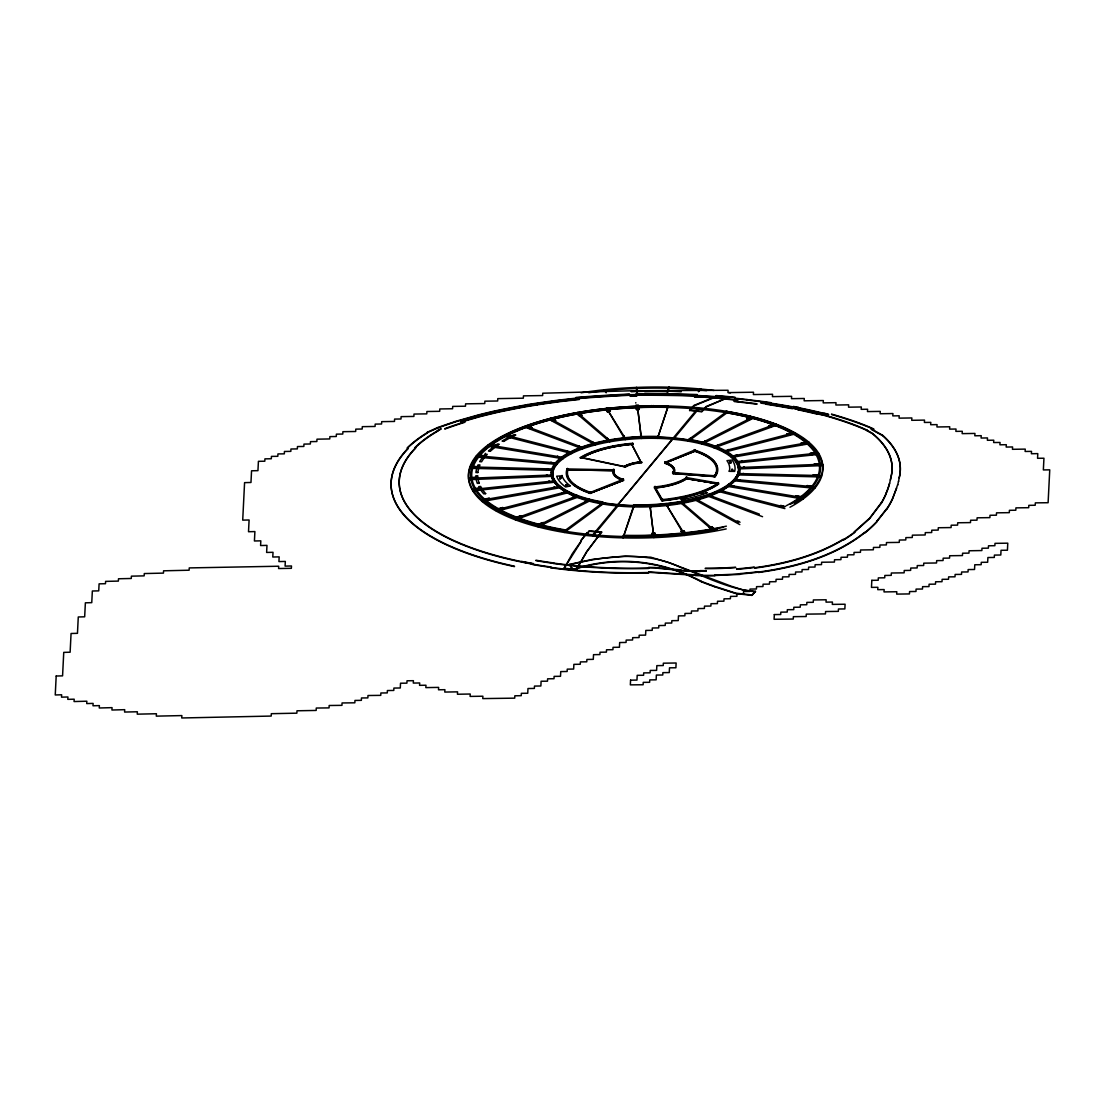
<?xml version="1.0" encoding="UTF-8"?>
<svg xmlns="http://www.w3.org/2000/svg" width="1105" height="1105" viewBox="0 0 1105 1105"><rect width="100%" height="100%" fill="white"/><g stroke="black" fill="none" stroke-linecap="round" stroke-linejoin="round"><path stroke-width="1.5" d="M606.327 409.085L608.012 411.82L609.518 411.654L606.355 408.242M559.765 477.401L560.649 477.388L559.765 477.401L559.765 478.755L560.677 478.341L559.765 478.755M565.815 484.722L566.713 484.708L565.815 484.722L565.829 486.062L566.741 485.648L565.829 486.062M684.023 499.087L684.948 498.673L684.023 499.087L684.023 497.747L684.92 497.733L684.92 499.073M684.023 497.747L684.92 497.733M701.592 493.037L702.49 493.023L701.592 493.037L701.592 494.377L702.518 493.963L701.592 494.377M729.977 463.078L730.888 462.677L729.977 463.078L729.963 461.738L730.861 461.724L730.875 463.064M729.963 461.738L730.861 461.724M731.69 470.799L732.587 470.785L731.69 470.799L731.69 469.445L732.587 469.432L732.587 470.785M731.69 469.445L732.587 469.432M898.558 481.504L899.221 477.54A254.62 93.455 -3.2 0 0 882.439 435.08M890.395 480.123L891.058 476.89A246.456 90.513 -2.9 0 0 872.301 433.63L866.9 430.66M897.702 485.054L898.545 481.076M897.688 484.625L892.578 498.908A253.86 137.49 10.1 0 1 887.08 508.866M613.648 470.454L567.279 470.039L613.648 470.454L613.62 469.224M667.13 391.874L668.746 387.178L667.696 391.363M896.666 488.148L892.564 498.479A253.86 137.49 10.1 0 1 887.08 508.438M472.208 467.636L472.539 466.351L478.23 466.78L472.553 466.628L472.208 467.636L477.885 467.774L478.23 466.49M473.244 466.766L477.332 466.863M633.69 505.634A93.4 34.379 -1.5 0 0 734.742 479.487L734.728 478.645L735.847 479.584A94.547 34.808 -1.5 0 1 633.552 506.062L633.676 504.805A93.4 34.379 -1.5 0 0 738.706 470.841M479.584 455.771L479.598 455.937A173.955 64.035 -1.5 0 1 667.793 407.22L667.917 405.963A175.101 64.463 -1.5 0 0 482.94 450.26M633.731 505.524L623.04 537.873L633.773 506.891L633.676 504.805M812.99 476.062L813.335 474.777L819.012 475.205L813.335 475.067L812.99 476.062L818.667 476.2L819.012 474.915M814.04 475.191L818.101 475.523M667.489 391.888L669.133 387.178L668.069 391.363M577.791 412.579L577.514 413.118A22.183 5.194 82.9 0 1 577.39 413.408L580.042 415.632M580.885 541.45L572.404 553.591L563.992 568.633L576.202 569.876L586.714 551.505L601.603 531.961L589.393 530.828L587.266 533.397M576.202 569.876L586.727 551.934L601.603 531.961M563.992 568.633L580.885 541.878M881.127 502.968L869.635 518.162L854.289 531.85M881.141 503.397L869.649 518.59L854.303 532.279M886.928 508.397L877.108 520.856M886.942 508.825L877.121 521.284M673.373 473.216L714.797 476.448L673.069 473.617L673.346 471.973M698.319 391.557L700.446 389.001L700.473 390.037M587.28 533.826L589.393 530.828M478.479 456.517L479.28 455.26L484.736 455.757L483.935 457.028L478.465 456.241L483.935 456.738L484.736 455.757M479.46 456.158L483.396 456.517M689.603 410.259L693.885 405.438L715.639 396.612L727.836 397.607L706.095 406.958L701.813 411.82L689.603 410.259L701.813 411.392L706.081 406.53L727.836 397.607M689.617 410.687L693.885 405.866L715.653 397.04L727.85 398.035M617.902 504.957L673.332 438.34M806.47 486.794L807.285 485.813L812.755 486.324L811.94 487.291L806.47 486.794L807.272 485.537L812.714 486.683M807.465 486.421L811.388 486.794M811.94 487.291L812.741 486.034M698.678 391.598L700.819 389.029L700.846 390.079M551.45 418.602L551.091 419.002A22.418 9.876 77 0 1 550.732 419.389L555.014 420.798L551.878 419.071M551.036 419.057L551.091 418.284L551.726 419.458M715.156 586.935L735.861 593.592L751.911 595.388L755.447 591.355L743.223 589.987L731.289 586.216L668.912 562.638L650.762 557.21L625.292 556.147L593.482 559.171L569.379 564.406L572.915 569.807C616.687 555.649 660.97 560.428 701.426 581.796M751.911 595.388L755.447 591.355M864.732 532.32C834.427 556.16 796.083 566.976 758.417 572.072M864.745 532.748C834.441 556.588 796.083 567.404 758.431 572.501M489.819 445.577C490.731 446.296 488.217 443.796 494.902 446.42L496.145 445.508L494.902 446.71L489.819 445.854M555.373 462.774L555.373 462.926A94.547 34.808 -1.5 0 0 602.211 503.162L602.722 501.946A93.4 34.379 -1.5 0 1 552.279 471.131M725.419 411.709L725.957 411.322A175.101 64.463 -1.5 0 1 798.805 435.771M602.888 502.678L564.268 531.063L564.31 532.444L602.916 504.046L602.722 501.946M795.061 496.767L796.304 495.841L801.401 496.698L800.158 497.899L795.061 496.767L800.144 497.623L801.401 496.698M795.061 497.043L796.318 496.131L801.401 496.988M686.26 477.415L686.288 478.645L718.347 483.81L718.305 482.581M686.288 478.645L718.347 483.81M843.35 539.24C816.485 555.387 785.614 563.591 754.756 567.708M843.35 539.654C816.498 555.815 785.627 564.02 754.77 568.136M427.069 432.345L438.022 427.386M427.083 432.773L438.022 427.815M437.442 430.549L440.964 428.712M437.456 430.964L440.978 429.141M505.897 435.688L507.54 434.845L512.098 436.019L510.455 437.152L505.897 435.688L510.441 436.862L512.098 436.019M505.897 435.964L507.554 435.135L512.098 436.309M538.605 524.405L542.085 522.651L544.24 523.218L540.787 525.248L538.605 524.405L540.787 525.248M746.966 419.057L750.433 417.303L752.602 417.856L749.135 419.9L746.966 419.057L749.135 419.9M751.041 417.151L752.422 417.22M538.618 524.695L542.085 522.941L544.254 523.494M746.966 419.348L750.447 417.579L752.602 418.146M752.85 417.51L751.593 417.179L746.718 419.651L747.975 419.969L752.85 417.51A21.603 15.608 -68.4 0 1 752.436 417.22M782.16 507.319L779.108 506.242L780.765 505.413L785.31 506.587M779.122 506.532L780.765 505.689L783.804 506.477M780.158 506.283L784.274 506.781M665.238 462.263L694.7 450.08A71.604 26.354 -1.5 0 1 714.617 475.785L673.194 472.539A28.647 10.539 -1.5 0 0 665.238 462.263L665.251 463.133A28.647 10.539 -1.5 0 1 673.221 473.423L673.194 472.539M664.865 463.299L695.114 450.799A72.17 26.575 -1.5 0 1 715.197 476.711L672.669 473.368A28.067 10.332 -1.5 0 0 664.865 463.299L664.809 461.766M695.142 451.102L664.837 462.995L695.142 451.102L695.086 449.638M623.082 479.377A32.225 11.865 -1.5 0 1 613.565 469.791L567.321 468.948A78.759 28.992 -1.5 0 0 590.567 492.36L623.082 479.377L623.096 480.247A32.225 11.865 -1.5 0 1 613.593 470.675M566.741 468.658L566.782 469.818A79.339 29.2 -1.5 0 0 590.181 493.41L623.496 480.095A31.644 11.644 -1.5 0 1 614.159 470.675L614.131 469.445M623.51 480.385L590.181 493.106L623.51 480.385L623.469 478.935M526.215 426.875L528.218 426.143L532.099 427.607L530.11 428.616L526.215 426.875L530.096 428.339L532.099 427.607M526.229 427.165L528.231 426.433L532.113 427.897M516.256 517.306L520.469 515.773L522.32 516.463L518.107 518.286L516.256 517.306L518.107 518.286M768.887 425.798L773.099 424.279L774.95 424.969L770.738 426.779L768.887 425.798L770.738 426.779M775.282 424.679L768.555 426.337L775.282 424.679A21.451 17.197 -61.3 0 1 774.826 424.361L774.053 423.809M454.611 421.654L478.258 414.941A249.191 38.965 -6.7 0 1 493.783 411.184L499.253 410.024A248.584 37.584 -5.9 0 1 527.762 404.568M454.625 422.082L478.272 415.37A249.191 38.965 -6.7 0 1 493.797 411.613L499.267 410.452A248.584 37.584 -5.9 0 1 527.762 404.996L533.674 404.057A248.183 36.12 -4.6 0 1 558.191 400.59L577.238 398.435M460.702 421.792L478.783 416.571A241.512 37.75 -6.7 0 1 493.548 412.911L498.687 411.709A240.807 36.437 -5.9 0 1 525.773 406.35L537.223 404.458M460.716 422.221L478.797 416.999A241.512 37.75 -6.7 0 1 493.562 413.339L498.7 412.137A240.807 36.437 -5.9 0 1 525.773 406.778L537.237 404.886M569.379 564.406L572.901 569.379C616.673 555.221 660.956 560 701.413 581.368M550.18 419.403L552.459 418.823L555.553 420.522L553.274 421.406L550.18 419.403L553.26 421.115L555.553 420.522M550.18 419.693L552.472 419.099L555.566 420.812M497.844 508.783L502.665 507.54L504.129 508.355L499.322 509.888L497.844 508.783L499.308 509.598L504.129 508.355M787.078 433.92L791.898 432.677L793.362 433.478L788.556 435.011L787.078 433.92L788.542 434.735L793.362 433.478M792.727 432.842L786.926 434.348L793.528 433.284L792.727 432.842A22.183 18.771 -53 0 1 792.216 432.538L791.719 432.207M737.947 521.159C732.67 523.135 738.9 519.972 740.005 522.292M569.379 564.835C605.499 555.829 645.596 550.608 680.335 567.321C704.976 576.354 729.038 589.227 755.447 591.783M577.031 413.519L579.531 413.077L581.755 415.259L579.241 415.701L577.031 413.795L609.78 441.82L609.615 440.177M577.031 413.795L579.545 413.353L581.755 415.259M581.741 414.969L579.241 415.701M483.921 499.129L489.197 498.203L490.247 499.101L484.971 500.316L483.921 499.129L484.971 500.316M800.959 443.174L806.249 442.235L807.299 443.423L802.023 444.362L800.973 443.45L806.249 442.235M483.921 499.419L489.211 498.479L490.261 499.377M484.142 499.474L489.501 498.535M801.194 443.519L806.539 442.58M484.667 499.93L490.026 498.99M801.719 443.975L807.064 443.022M484.957 500.026L490.247 499.101M711.979 526.85L709.465 527.306L711.675 529.488C718.195 530.165 707.96 524.267 714.189 529.033M709.465 527.582L711.979 527.14M714.175 528.756L711.675 529.488M527.72 404.554L533.674 403.629A248.183 36.12 -4.6 0 1 558.191 400.162L577.238 398.007M605.968 409.375L608.62 409.099L609.877 411.129L607.225 411.695L605.968 409.375L607.225 411.695M605.968 409.665L608.62 409.375L609.877 411.405M607.225 411.405L609.877 411.129M474.901 488.617L480.482 488.037L481.089 489.28L474.819 489.266M810.131 453.271L815.711 452.677L816.319 453.934L810.725 454.528L810.131 453.561L815.711 452.677M474.901 488.907L480.482 488.037M681.329 531.146L683.995 530.87L685.238 532.9L682.6 533.466L681.329 531.146L682.6 533.466M681.343 531.436L683.995 531.146L685.252 533.176M682.586 533.176L685.238 532.9M684.893 533.425L683.194 530.69L681.688 530.856L683.387 533.591L684.879 533.121M579.393 399.057L560.967 401.101A240.186 34.973 -4.6 0 0 537.196 404.444M579.407 399.485L560.981 401.529A240.186 34.973 -4.6 0 0 537.21 404.872M654.422 486.642L654.464 487.885L655.583 487.775L655.555 486.532M654.464 487.885L661.702 500.62L662.82 500.51L662.793 499.28M740.101 573.965L714.783 575.083M740.115 574.393L714.797 575.512M562.044 475.841L556.713 476.186A89.505 32.943 -1.5 0 0 565.622 486.96L570.429 485.965A84.132 30.968 -1.5 0 1 562.044 475.841L562.031 475.412M635.983 390.535L637.557 390.479M636.107 407.11L638.828 406.999L639.091 409.389L636.383 409.499L636.107 407.4L638.828 406.999M471.075 477.581L476.794 477.36L476.918 478.645L471.2 478.866L471.075 477.871L476.794 477.36M814.288 463.92L820.007 463.686L820.145 464.97L814.426 465.205L814.302 464.197L820.007 463.686M819.358 464.556L815.131 464.735M652.116 533.163L654.837 533.066L655.113 535.442L652.392 535.552L652.13 533.453L654.837 533.066M629.74 394.706L636.397 394.582M629.753 395.134L636.411 395.01M630.209 395.866L636.66 395.77M630.223 396.294L636.673 396.198M648.773 571.893L695.28 574.876M648.787 572.321L695.28 575.304M699.976 570.608L706.275 570.677M699.99 571.036L706.288 571.105M729.328 471.338L734.673 471.393A89.505 32.943 -1.5 0 0 732.145 460.039L726.952 460.661A84.132 30.968 -1.5 0 1 729.328 471.338L729.314 470.91M566.782 469.818L614.159 470.675M648.635 567.376L655.099 567.514A247.727 131.647 9.9 0 0 674.464 569.365L680.887 569.849M648.649 567.804L655.113 567.942A247.727 131.647 9.9 0 0 674.464 569.793L680.901 570.277A245.89 129.05 9.8 0 0 700.142 571.078M667.254 391.64L668.318 391.667M472.194 467.346L477.885 467.774M812.99 475.785L818.667 476.2M694.423 396.571L700.722 396.792M694.437 396.999L700.736 397.22M696.081 395.41L715.501 396.543M696.081 395.839L715.515 396.971M719.41 398.118L725.543 398.656A239.716 36.244 2.9 0 1 737.657 399.913M719.424 398.546L725.557 399.085A239.716 36.244 2.9 0 1 737.657 400.341M484.75 456.047L479.28 455.26M806.47 486.504L811.926 487.015M589.407 531.256L601.617 532.389M563.992 568.205L576.188 569.448M485.344 454.183L487.208 454.376A167.905 61.811 -1.5 0 0 481.614 461.766L479.694 461.655A169.88 62.543 -1.5 0 1 485.344 454.183L485.33 453.354M751.897 594.96L735.847 593.164L715.156 586.506A245.2 125.348 9.6 0 1 701.399 581.382M761.027 402.717L766.69 403.532M761.041 403.145L766.704 403.96M770.751 402.634L764.895 401.792A247.907 37.473 2.9 0 0 746.925 399.568M764.909 402.22L770.751 403.063M496.145 445.508L490.081 444.763M491.076 444.942L496.159 445.785M687.034 477.388L687.061 478.548A47.114 17.349 -1.5 0 1 655.141 488.023L655.099 486.877A46.548 17.128 -1.5 0 0 686.537 477.581L718.043 483.12L718.07 484.004A82.35 30.318 -1.5 0 1 662.254 500.565L662.116 499.129M718.568 484.087A82.916 30.526 -1.5 0 1 662.378 500.772L654.906 487.623A45.968 16.92 -1.5 0 0 686.053 478.368L718.568 484.087L718.54 482.926M793.238 406.419L798.625 407.413M793.252 406.847L798.639 407.842M580.318 457.58L581.244 457.76A75.361 27.749 -1.5 0 1 632.93 443.658L632.751 443.271A76.438 28.136 -1.5 0 0 580.318 457.58L581.258 458.285A75.361 27.749 -1.5 0 1 632.944 444.182L632.93 443.658M624.339 466.448L625.264 466.628A23.813 8.771 -1.5 0 1 641.591 462.18L641.411 461.793A24.876 9.158 -1.5 0 0 624.339 466.448L625.278 467.153A23.813 8.771 -1.5 0 1 641.604 462.705L641.591 462.18M793.666 408.132L798.777 409.182M793.68 408.56L798.791 409.61M818.114 413.574L822.659 414.734M818.114 414.002L822.673 415.162M507.305 434.818L506.394 434.831M783.224 506.794L719.604 490.358L719.645 491.739L784.895 508.59M779.108 506.242L782.147 507.029M823.874 413.035L828.57 414.292M823.888 413.463L828.584 414.72M774.95 425.259L773.099 424.279M527.707 425.991L526.947 425.964M759.356 514.129L708.678 495.026L708.719 496.407L762.561 516.698M522.32 516.753L520.469 515.773M871.279 428.947L882.342 435.108M871.293 429.375L882.342 435.536M866.9 430.232L872.246 433.215A246.456 90.513 -2.9 0 1 891.044 476.462L889.58 483.562A248.818 134.009 9.2 0 1 886.086 493.659M793.376 433.768L791.898 432.953L792.948 432.594M595.374 443.533L549.972 418.491L550 419.859L595.415 444.914L595.194 443.285M738.32 522.403L695.846 498.977L695.874 500.344L739.811 524.599M504.142 508.632L502.665 507.54M773.265 423.685L772.685 423.284M750.198 416.267L751.151 416.916A22.984 16.395 -67 0 0 751.593 417.165M679.354 497.954L681.509 499.722A89.505 32.943 -1.5 0 0 707.366 492.789L703.664 491.449A84.132 30.968 -1.5 0 1 679.354 497.954L679.34 497.526M578.55 412.828L578.136 413.284M578.73 413.104L581.396 415.383M713.83 529.171L711.178 526.878L709.811 527.126L712.476 529.405M609.739 440.439L577.321 412.579L577.349 413.961M681.481 502.071L713.899 529.917L713.927 531.298L681.509 503.452L681.578 501.339L682.047 502.554M605.982 392.648L604.186 389.775L604.214 390.811M815.697 453.561L811.015 454.058M625.195 438.271L606.742 408.463L625.237 439.652L625.126 438.008M480.482 488.907L475.799 489.405M606.341 392.607L604.559 389.734L604.587 390.769M655.003 486.946L662.82 500.51M640.955 462.001L631.687 444.072A75.181 27.68 -1.5 0 0 582.086 457.594L624.436 466.517A25.056 9.227 -1.5 0 1 640.955 462.001L640.969 462.291A25.056 9.227 -1.5 0 0 624.436 466.793L582.1 457.884A75.181 27.68 -1.5 0 1 631.687 444.362L640.969 462.291M636.521 406.571L635.955 405.134M632.751 443.271L632.944 444.182M641.411 461.793L641.604 462.705M637.516 405.079L638.096 406.502A21.603 3.771 -88.4 0 0 638.207 406.599M636.963 392.358L636.328 387.441L636.356 388.477M641.273 437.11L637.419 406.198L641.301 438.492L641.245 436.834M649.947 505.399L653.898 537.638L649.933 504.681L650.016 505.938M476.131 478.23L471.918 478.396M637.336 392.344L636.715 387.413L636.742 388.463M820.145 464.97L814.426 465.205M816.319 453.934L810.725 454.528M807.299 443.423L802.023 444.362M774.301 423.809L774.315 424.638M738.195 472.719L738.223 473.548M729.576 485.344L728.54 484.335L728.568 485.164M725.971 411.999L725.971 412.151A175.101 64.463 -1.5 0 1 790.379 504.225M725.446 412.386L725.446 412.538A173.955 64.035 -1.5 0 1 786.166 505.8M720.764 490.661L719.838 489.598L719.866 490.427M717.767 482.954L717.794 484.197M717.532 482.761L717.559 483.907A81.77 30.097 -1.5 0 1 662.144 500.372M715.17 475.551L715.197 476.711M714.755 475.219L714.645 476.656A71.604 26.354 -1.5 0 0 694.727 450.964L694.7 450.08M714.465 475.633L714.493 476.863M714.065 475.385L714.092 476.614A71.024 26.147 -1.5 0 0 694.327 451.13L694.272 449.597M709.672 495.399L708.871 494.28L708.899 495.109M702.49 493.023L702.49 494.363M696.633 499.405L695.998 498.231L696.012 499.059M688.995 439.182L689.009 439.334A94.547 34.808 -1.5 0 1 735.847 479.584M688.47 439.569L688.47 439.721A93.4 34.379 -1.5 0 1 734.742 479.487M686.799 477.029L686.84 478.272M686.537 477.581L686.564 478.465A46.548 17.128 -1.5 0 1 655.016 487.83L654.878 486.38M686.025 477.208L686.053 478.368M673.318 437.912L673.359 439.279L698.415 409.14L698.374 407.759L592.832 534.751L592.874 536.118L617.93 505.98L617.888 504.598M673.746 472.305L673.774 473.465A29.213 10.76 -1.5 0 0 665.652 462.981M673.042 472.388L673.069 473.617M672.641 472.139L672.669 473.368M667.876 391.736L667.696 391.695A176.22 64.864 -1.5 0 0 644.698 391.695M667.917 405.963L667.931 406.792A175.101 64.463 -1.5 0 0 478.493 455.826L478.493 455.674M666.26 405.646L666.287 406.405M665.611 461.821L665.666 463.271M666.343 504.75L666.066 503.521L666.094 504.35M662.378 500.772L662.351 499.612A82.35 30.318 -1.5 0 0 718.043 483.12M661.674 499.391L661.702 500.62M657.655 436.295L657.668 436.447A94.547 34.808 -1.5 0 0 555.373 462.926M653.304 405.535L653.304 406.447M651.522 405.549L651.549 406.309M655.113 535.442L652.392 535.552M639.091 409.389L636.383 409.499M638.497 405.107L638.524 406.005M636.715 405.176L636.742 405.936M622.654 478.879L622.695 480.413A32.791 12.072 -1.5 0 1 613.026 470.661L612.999 469.501M623.275 535.552L623.275 535.718A175.101 64.463 -1.5 0 0 723.499 527.237M613.496 469.639L613.524 470.882M607.46 409.624L607.184 408.38L607.211 409.209M590.954 491.932L590.995 493.382M590.567 492.36L590.581 493.244A78.759 28.992 -1.5 0 1 567.348 469.832L567.376 468.382M590.139 491.877L590.181 493.41M588.979 499.888L588.965 499.059L588.288 500.234M576.948 496.117L576.934 495.289L576.106 496.421M567.887 468.603L567.915 469.832A78.193 28.785 -1.5 0 0 590.982 493.092M567.252 468.81L567.279 470.039M567.003 491.601L566.976 490.772L566.036 491.849M566.713 484.708L566.713 486.048M565.76 529.82L565.774 529.972A173.955 64.035 -1.5 0 1 479.598 455.937M565.235 530.207L565.235 530.359A175.101 64.463 -1.5 0 1 478.493 455.826M560.649 477.388L560.663 478.741M559.448 486.462L559.42 485.634L558.384 486.642M556.464 462.871L556.464 463.023A93.4 34.379 -1.5 0 0 602.736 502.775M554.503 480.855L554.475 480.026L553.384 480.979M552.307 474.142L552.334 474.97M481.089 489.28L475.509 489.874M476.918 478.645L471.2 478.866M607.833 408.753L607.833 408.919M715.142 586.948A245.2 125.348 9.6 0 1 701.399 581.81M580.843 540.525A731.869 209.232 -84.8 0 1 587.238 532.527M580.857 540.953A731.869 209.232 -84.8 0 1 587.252 532.955M882.453 435.508A254.62 93.455 -3.2 0 1 899.194 477.968M889.553 483.134A248.818 134.009 9.2 0 1 886.072 493.231M886.155 493.258A246.415 133.166 10 0 1 881.238 502.996M886.169 493.686A246.415 133.166 10 0 1 881.251 503.424M877.329 520.952A249.979 135.211 9.7 0 1 865.008 532.458M877.342 521.367A249.979 135.211 9.7 0 1 865.022 532.872M831.513 414.085A250.794 44.228 5.6 0 1 873.751 428.961M831.526 414.513A250.794 44.228 5.6 0 1 873.765 429.389M823.197 414.693A242.948 42.418 5.8 0 1 867.314 430.232M823.211 415.121A242.948 42.418 5.8 0 1 867.328 430.66M854.704 532.044A239.965 129.727 9.8 0 1 843.792 539.475M854.717 532.472A239.965 129.727 9.8 0 1 843.806 539.903M797.796 407.524A248.846 40.761 4.8 0 1 823.004 413.118M797.81 407.952A248.846 40.761 4.8 0 1 823.018 413.546M797.741 409.32A241.028 39.476 4.8 0 1 817.037 413.671M797.741 409.748A241.028 39.476 4.8 0 1 817.037 414.099M765.668 403.753A240.365 37.86 4 0 1 792.506 408.311M765.682 404.181A240.365 37.86 4 0 1 792.52 408.74M769.425 402.924A248.252 39.131 4 0 1 791.774 406.654M769.439 403.353A248.252 39.131 4 0 1 791.788 407.082M758.154 571.727A247.354 135.556 10.6 0 1 739.88 573.592M758.168 572.155A247.354 135.556 10.6 0 1 739.894 574.02M746.925 399.996A247.907 37.473 2.9 0 1 764.95 402.206M754.273 567.072A239.688 130.39 10.4 0 1 736.621 568.868M754.287 567.5A239.688 130.39 10.4 0 1 736.634 569.296M734.203 401.115A240.241 36.299 2.9 0 1 756.87 403.767M734.217 401.543A240.241 36.299 2.9 0 1 756.884 404.195M734.673 398.159A248.28 39.835 2.7 0 1 747.063 399.527M734.687 398.587A248.28 39.835 2.7 0 1 747.077 399.955M735.585 567.21A241.926 127.987 9.8 0 1 705.322 568.219M735.598 567.639A241.926 127.987 9.8 0 1 705.335 568.647M716.04 395.576A252.603 120.956 -4.8 0 1 735.17 397.303M716.054 396.004A252.603 120.956 -4.8 0 1 735.184 397.731M714.894 575.346A251.885 135.68 10.2 0 1 695.349 575.139M714.907 575.774A251.885 135.68 10.2 0 1 695.363 575.567M701.095 396.585A239.205 33.371 1.9 0 1 719.894 397.911M701.109 397.013A239.205 33.371 1.9 0 1 719.908 398.339M700.156 571.506A245.89 129.05 9.8 0 1 680.998 570.746M636.149 393.698A247.727 36.009 0.1 0 1 697.324 394.554M636.162 394.126A247.727 36.009 0.1 0 1 697.338 394.982M636.397 394.817A239.771 34.987 0.1 0 1 695.777 395.645M636.411 395.245A239.771 34.987 0.1 0 1 695.777 396.073M648.787 572.501A254.592 101.674 -1.5 0 1 550.608 567.362M648.801 572.929A254.592 101.674 -1.5 0 1 550.608 567.79M648.663 568.025A246.429 97.793 -1.5 0 1 553.55 563.094M648.663 568.453A246.429 97.793 -1.5 0 1 553.564 563.522M577.514 398.187A239.937 34.821 -2.3 0 1 629.795 394.844M577.528 398.615A239.937 34.821 -2.3 0 1 629.809 395.259M576.009 397.441A247.893 35.512 -2.3 0 1 629.463 394.043M576.009 397.869A247.893 35.512 -2.3 0 1 629.477 394.471M553.688 562.956A246.484 96.411 -1.4 0 1 535.953 560.221M553.688 563.384A246.484 96.411 -1.4 0 1 535.953 560.649M550.953 566.989A254.689 99.657 -1.3 0 1 532.679 564.158M550.967 567.418A254.689 99.657 -1.3 0 1 532.693 564.586M531.519 563.536A246.498 94.781 -1.3 0 1 415.632 447.718M531.533 563.964A246.498 94.781 -1.3 0 1 415.646 448.147M533.425 563.578A254.772 94.298 -0.7 0 1 521.684 561.409M533.439 564.006A254.772 94.298 -0.7 0 1 521.684 561.837M514.474 566.202A254.675 98.649 -1.3 0 1 408.353 447.967M514.474 566.63A254.675 98.649 -1.3 0 1 408.367 448.395M444.845 428.63A243.045 39.103 -8.2 0 1 464.804 421.848M444.859 429.058A243.045 39.103 -8.2 0 1 464.818 422.276M438.312 427.373A251.042 41.562 -7.9 0 1 454.915 421.668M438.326 427.801A251.042 41.562 -7.9 0 1 454.929 422.096M414.872 447.622A246.512 90.569 -0.2 0 1 437.856 430.632M414.886 448.05A246.512 90.569 -0.2 0 1 437.87 431.06M407.289 447.829A254.689 93.524 0 0 1 427.538 432.456M407.289 448.257A254.689 93.524 0 0 1 427.552 432.87M580.332 458.092A76.438 28.136 -1.5 0 1 632.764 443.796M624.353 466.973A24.876 9.158 -1.5 0 1 641.425 462.318M636.66 406.488A22.984 3.771 -87.2 0 1 636.563 406.253M635.762 403.035A35.609 1.16 -85.1 0 1 635.803 402.621M473.106 463.327A175.101 64.463 -1.5 0 1 473.437 462.622M475.426 459.127A175.101 64.463 -1.5 0 1 475.882 458.437M478.479 454.998A175.101 64.463 -1.5 0 1 480.274 452.953M801.498 437.58A175.101 64.463 -1.5 0 1 813.501 448.395M815.946 451.738A175.101 64.463 -1.5 0 1 816.374 452.415M819.316 458.575A175.101 64.463 -1.5 0 1 819.537 459.279M726.372 526.16A173.955 64.035 -1.5 0 1 623.427 535.29M486.2 448.409A173.955 64.035 -1.5 0 1 486.96 447.746M493.783 442.608A173.955 64.035 -1.5 0 1 494.709 441.972M512.029 432.414A173.955 64.035 -1.5 0 1 667.765 406.391M727.104 411.985A173.955 64.035 -1.5 0 1 780.89 427.11M796.871 435.411A173.955 64.035 -1.5 0 1 797.81 435.992M556.464 463.023A93.4 34.379 -1.5 0 1 657.516 436.876M739.466 472.36A94.547 34.808 -1.5 0 1 633.524 505.234M602.184 502.333A94.547 34.808 -1.5 0 1 551.782 476.821M551.063 472.664A94.547 34.808 -1.5 0 1 551.063 472.291M737.491 462.263A93.4 34.379 -1.5 0 1 737.67 462.636M738.375 464.473A93.4 34.379 -1.5 0 1 738.665 465.592M631.162 391.723A177.504 65.347 -1.5 0 1 681.219 391.75M588.73 392.717A186.165 68.538 -1.5 0 1 706.551 390.645M581.106 392.8A186.165 68.538 -1.5 0 1 714.051 390.466M728.678 392.551A186.165 68.538 -1.5 0 1 730.474 392.841M726.206 528.936A177.214 65.236 -1.5 0 1 469.515 483.686A177.214 65.236 -1.5 0 1 690.363 408.477A177.214 65.236 -1.5 0 1 789.965 507.223M717.449 529.281A177.214 65.236 -1.5 0 1 469.1 480.896A177.214 65.236 -1.5 0 1 688.456 406.958A177.214 65.236 -1.5 0 1 794.274 503.383M56.189 676.025L55.25 694.962L61.645 694.783L61.521 697.158L67.916 696.993L67.792 699.355L74.187 699.189L74.063 701.551L86.839 701.205L86.729 703.581L93.11 703.402L93 705.777L99.381 705.612L99.27 707.987L112.047 707.642L111.937 710.018L124.713 709.672L124.589 712.048L137.365 711.772L137.255 714.162L156.427 713.747L156.302 716.137L181.855 715.584L181.745 717.974L271.195 716.068L271.319 713.692L296.872 713.167L296.983 710.791L316.154 710.432L316.279 708.043L329.055 707.891L329.166 705.501L341.956 705.349L342.067 702.96L354.843 702.808L354.967 700.432L361.363 700.349L361.473 697.973L367.868 697.904L367.979 695.515L380.755 695.363L380.88 692.987L387.275 692.918L387.385 690.542L393.781 690.445L393.891 688.07L400.286 687.987L400.521 683.221L406.902 683.152L407.027 680.777L413.408 680.694L413.298 683.07L419.693 682.973L419.569 685.335L425.964 685.238L425.839 687.614L438.63 687.393L438.505 689.782L444.901 689.686L444.776 692.062L457.567 691.854L457.442 694.244L470.233 694.023L470.108 696.412L482.885 696.219L482.774 698.595L514.723 698.153L514.847 695.791L521.229 695.694L521.353 693.332L527.748 693.249L527.969 688.526L534.364 688.429L534.489 686.081L540.87 685.984L541.105 681.246L547.5 681.177L547.61 678.815L554.006 678.732L554.116 676.384L560.511 676.288L560.746 671.591L567.141 671.495L567.252 669.147L573.647 669.05L573.882 664.354L580.263 664.257L580.387 661.909L586.769 661.812L586.893 659.464L593.288 659.354L593.523 654.671L599.904 654.574L600.029 652.226L606.41 652.13L606.535 649.781L612.916 649.685L613.04 647.337L619.435 647.24L619.67 642.544L626.052 642.447L626.176 640.099L632.557 640.002L632.682 637.668L639.063 637.571L639.187 635.223L645.582 635.126L645.817 630.43L652.199 630.347L652.323 627.999L658.704 627.902L658.829 625.554L665.21 625.458L665.334 623.11L671.73 623.027L671.84 620.679L678.235 620.582L678.47 615.899L684.851 615.803L684.976 613.455L691.371 613.358L691.481 611.01L697.877 610.927L697.987 608.579L704.382 608.482L704.493 606.134L710.888 606.051L710.998 603.703L717.394 603.606L717.518 601.258L723.899 601.175L724.024 598.827L730.405 598.73L730.529 596.396L736.911 596.299L737.035 593.951L743.43 593.855L743.541 591.52L749.936 591.424L750.046 589.076L756.442 588.979L756.552 586.645L762.947 586.548L763.072 584.2L769.453 584.117L769.577 581.769L775.959 581.672L776.083 579.324L782.464 579.241L782.589 576.893L788.984 576.796L789.094 574.448L795.49 574.365L795.6 572.017L801.995 571.92L802.106 569.586L808.501 569.489L808.625 567.141L815.007 567.045L815.131 564.71L821.512 564.614L821.637 562.238L834.413 562.072L834.537 559.738L840.919 559.641L841.043 557.293L847.425 557.196L847.549 554.862L853.944 554.765L854.055 552.417L860.45 552.32L860.56 549.986L873.337 549.793L873.461 547.445L879.856 547.362L879.967 545.014L886.362 544.917L886.472 542.569L899.263 542.389L899.373 540.041L905.769 539.944L905.879 537.61L912.274 537.513L912.385 535.165L925.175 534.972L925.286 532.638L931.681 532.541L931.791 530.193L938.186 530.096L938.297 527.748L951.087 527.568L951.198 525.22L957.593 525.124L957.704 522.776L970.494 522.596L970.604 520.248L977 520.165L977.11 517.817L989.887 517.623L990.011 515.275L996.406 515.192L996.517 512.844L1009.293 512.651L1009.418 510.317L1015.813 510.22L1015.923 507.872L1028.7 507.692L1028.824 505.344L1035.205 505.247L1035.33 502.872L1048.106 502.72L1049.75 469.86L1043.355 469.929L1043.949 458.23L1037.554 458.285L1037.788 453.63L1031.393 453.727L1031.517 451.379L1025.122 451.462L1025.247 449.113L1012.456 449.307L1012.581 446.959L1006.185 447.055L1006.31 444.707L999.914 444.804L1000.039 442.456L993.644 442.539L993.754 440.191L987.373 440.287L987.483 437.939L981.102 438.036L981.212 435.688L974.817 435.784L974.942 433.436L962.165 433.63L962.275 431.282L955.88 431.378L956.005 429.03L949.609 429.127L949.734 426.779L936.943 426.972L937.068 424.624L930.672 424.707L930.797 422.372L924.402 422.455L924.512 420.107L911.736 420.301L911.86 417.952L899.069 418.146L899.194 415.798L892.799 415.894L892.923 413.546L880.133 413.74L880.257 411.392L867.48 411.585L867.591 409.237L861.196 409.333L861.32 406.985L848.543 407.179L848.654 404.831L835.877 405.024L835.988 402.676L823.211 402.883L823.322 400.535L804.15 400.825L804.274 398.477L791.498 398.67L791.608 396.322L772.436 396.626L772.561 394.278L753.389 394.568L753.5 392.22L727.946 392.62L728.057 390.272L632.184 390.769L542.748 393.214L542.624 395.562L523.452 395.866L523.342 398.187L497.775 398.629L497.664 400.991L484.874 401.184L484.764 403.546L465.592 403.85L465.481 406.198L452.691 406.405L452.58 408.753L439.804 408.961L439.68 411.309L426.903 411.516L426.779 413.864L414.002 414.071L413.892 416.433L401.101 416.64L400.991 418.988L394.596 419.085L394.485 421.447L381.695 421.654L381.584 424.002L375.189 424.113L375.078 426.461L362.302 426.668L362.178 429.03L355.796 429.127L355.672 431.489L342.895 431.696L342.771 434.044L336.39 434.155L336.265 436.503L329.884 436.613L329.76 438.934L316.983 439.182L316.859 441.53L310.477 441.641L310.353 443.989L303.972 444.099L303.847 446.448L297.466 446.558L297.342 448.906L290.947 449.017L290.836 451.365L284.441 451.475L284.33 453.837L277.935 453.934L277.825 456.296L271.429 456.393L271.319 458.755L264.924 458.865L264.813 461.213L258.418 461.324L257.948 470.647L251.553 470.799L250.973 482.484L244.578 482.636L242.713 520.124L249.095 519.985L248.514 531.726L254.896 531.574L254.426 540.98L260.821 540.842L260.587 545.538L266.982 545.387L266.623 552.445L273.018 552.307L272.783 557.017L279.164 556.879L278.93 561.575L285.325 561.437L285.09 566.119L291.485 565.981L291.361 568.315L278.584 568.536L278.695 566.23L189.245 567.915L189.121 570.208L163.568 570.815L163.457 573.108L144.285 573.564L144.161 575.871L131.385 576.161L131.274 578.481L118.497 578.771L118.373 581.092L105.597 581.382L105.486 583.702L99.091 583.854L98.732 590.871L92.35 591.009L91.756 602.653L85.375 602.819L84.671 616.811L78.275 616.977L77.46 633.331L71.065 633.496L70.126 652.212L63.745 652.378L62.571 675.859L56.189 676.025M546.505 475.026L547.348 475.33L546.505 475.026M547.21 468.672L548.052 468.976L547.21 468.672M548.812 481.269L549.655 481.573L548.812 481.269M550.884 462.401L551.726 462.705L550.884 462.401M554.033 487.195L554.876 487.498L554.033 487.195M557.431 456.379L558.274 456.683L557.431 456.379M562.031 492.623L562.873 492.927L562.031 492.623M566.63 450.812L567.473 451.116L566.63 450.812M572.556 497.402L573.398 497.706L572.556 497.402M578.233 445.868L579.075 446.171L578.233 445.868M585.291 501.394L586.133 501.698L585.291 501.394M591.866 441.682L592.708 441.986L591.866 441.682M599.835 504.46L600.678 504.75L599.835 504.46M607.115 438.395L607.957 438.699L607.115 438.395M623.51 436.088L624.353 436.392L623.51 436.088M640.582 434.859L641.425 435.163L640.582 434.859M630.582 680.155L630.347 684.865L643.124 684.755L643.248 682.365L649.63 682.296L649.754 679.907L656.135 679.837L656.37 675.072L662.765 675.017L662.876 672.641L669.271 672.572L669.506 667.821L675.901 667.765L676.122 663L663.345 663.193L663.235 665.555L656.84 665.638L656.605 670.376L650.21 670.445L650.099 672.821L643.704 672.89L643.593 675.266L637.198 675.335L636.963 680.086L630.582 680.155M649.795 507.347L650.638 507.651L649.795 507.347M666.854 506.118L667.696 506.422L666.854 506.118M683.263 503.811L684.106 504.115L683.263 503.811M690.542 437.746L691.385 438.05L690.542 437.746M698.512 500.524L699.355 500.827L698.512 500.524M705.087 440.812L705.929 441.116L705.087 440.812M712.145 496.338L712.987 496.642L712.145 496.338M717.822 444.79L718.664 445.094L717.822 444.79M723.734 491.394L724.576 491.697L723.734 491.394M728.333 449.583L729.189 449.887L728.333 449.583M732.947 485.827L733.789 486.117L732.947 485.827M736.331 455.011L737.173 455.315L736.331 455.011M739.48 479.805L740.322 480.109L739.48 479.805M741.566 460.937L742.408 461.241L741.566 460.937M743.168 473.52L744.01 473.824L743.168 473.52M743.858 467.166L744.701 467.47L743.858 467.166M774.329 614.587L774.094 619.283L793.266 619.049L793.376 616.673L806.167 616.521L806.277 614.131L825.449 613.897L825.573 611.535L838.35 611.369L838.46 609.007L844.855 608.924L845.09 604.228L832.314 604.394L832.424 602.045L826.029 602.128L826.153 599.78L813.377 599.946L813.252 602.308L806.857 602.391L806.747 604.739L800.352 604.822L800.241 607.184L793.846 607.267L793.735 609.629L787.34 609.711L787.23 612.06L780.834 612.156L780.71 614.504L774.329 614.587M871.817 580.332L871.472 587.39L877.867 587.308L877.743 589.656L884.138 589.573L884.014 591.921L896.804 591.741L896.68 594.103L909.456 593.924L909.581 591.562L915.976 591.479L916.086 589.103L922.482 589.034L922.592 586.658L928.987 586.589L929.098 584.213L935.493 584.144L935.604 581.769L941.999 581.7L942.123 579.324L948.504 579.255L948.629 576.879L955.01 576.81L955.134 574.448L961.516 574.379L961.64 572.003L968.035 571.934L968.146 569.572L974.541 569.489L974.776 564.765L981.157 564.696L981.281 562.335L987.663 562.252L987.898 557.528L994.293 557.459L994.417 555.097L1000.798 555.014L1001.033 550.29L1007.429 550.221L1007.774 543.177L994.997 543.356L994.873 545.704L988.492 545.801L988.367 548.149L981.986 548.246L981.862 550.552L969.085 550.773L968.961 553.122L962.579 553.218L962.455 555.566L949.678 555.746L949.554 558.094L943.173 558.191L943.048 560.539L936.667 560.622L936.543 562.984L923.766 563.163L923.642 565.511L917.261 565.594L917.136 567.956L910.755 568.039L910.63 570.387L904.235 570.484L904.125 572.832L891.348 573.012L891.224 575.36L884.843 575.456L884.718 577.805L878.323 577.887L878.213 580.249L871.817 580.332M668.207 406.018L657.516 438.367L668.207 406.018M491.435 445.149L490.882 445.55L495.095 445.757L491.435 445.149M726.938 411.433L688.332 439.831L688.36 441.213L726.98 412.814L726.938 411.433M796.677 496.338L796.125 496.753L800.338 496.946L796.677 496.338M507.692 435.356L506.946 435.729L511.049 436.226L507.692 435.356M543.246 522.541L538.37 524.999L539.627 525.331L544.489 522.858L543.246 522.541M589.172 499.791L538.176 525.579L538.218 526.961L589.214 501.159L589.172 499.791M753.044 416.93L702.034 442.718L702.076 444.099L753.071 418.312L753.044 416.93M528.01 426.585L527.071 426.917L531.256 427.801L528.01 426.585M521.601 515.773L515.924 517.831L522.651 516.173L521.601 515.773M577.183 496.035L515.344 518.438L515.386 519.806L577.224 497.416L577.183 496.035M775.876 424.071L714.023 446.475L714.065 447.857L775.903 425.453L775.876 424.071M503.507 507.72L497.692 509.225L504.294 508.148L503.507 507.72M567.279 491.532L496.477 509.861L496.504 511.242L567.307 492.913L567.279 491.532M794.744 432.649L723.941 450.978L723.982 452.359L794.771 434.03L794.744 432.649M559.738 486.407L482.125 500.109L482.167 501.49L559.779 487.788L559.738 486.407M809.081 442.401L731.469 456.103L731.51 457.47L809.122 443.782L809.081 442.401M485.661 493.645L483.797 493.907A169.88 62.543 -1.5 0 1 478.714 486.614L480.647 486.435A167.905 61.811 -1.5 0 0 485.661 493.645M554.821 480.827L472.76 489.487L472.788 490.855L554.848 482.208L554.821 480.827M818.46 453.022L736.4 461.683L736.427 463.064L818.501 454.404L818.46 453.022M479.252 483.272L477.305 483.41A169.88 62.543 -1.5 0 1 475.785 475.827L477.761 475.772A167.905 61.811 -1.5 0 0 479.252 483.272M638.193 406.723L636.632 406.778L637.005 409.734L638.58 409.665L638.193 406.723M552.652 474.957L468.63 478.299L468.672 479.68L552.693 476.338L552.652 474.957M822.576 464.211L738.568 467.553L738.596 468.934L822.617 465.592L822.576 464.211M654.215 532.776L652.641 532.845L653.014 535.787L654.588 535.732L654.215 532.776M477.885 472.539L475.924 472.553A169.88 62.543 -1.5 0 1 478.023 464.901L479.971 464.984A167.905 61.811 -1.5 0 0 477.885 472.539M553.315 468.976L469.887 466.904L469.929 468.285L553.343 470.343L553.315 468.976M821.333 475.606L737.905 473.534L737.947 474.915L821.36 476.973L821.333 475.606M556.768 463.05L476.476 455.647L476.517 457.028L556.81 464.432L556.768 463.05M814.73 486.863L734.438 479.446L734.48 480.827L814.772 488.244L814.73 486.863M490.33 451.282L488.507 451.047A169.88 62.543 -1.5 0 1 497.54 443.961L499.267 444.279A167.905 61.811 -1.5 0 0 490.33 451.282M562.942 457.387L488.217 444.859L488.244 446.24L562.97 458.768L562.942 457.387M803.004 497.651L728.278 485.123L728.319 486.504L803.031 499.032L803.004 497.651M503.77 441.406L502.098 441.047A169.88 62.543 -1.5 0 1 514.239 434.583L515.759 435.011A167.905 61.811 -1.5 0 0 503.77 441.406M571.616 452.138L504.736 434.873L504.764 436.254L571.644 453.52L571.616 452.138M582.528 447.484L525.524 425.991L525.566 427.373L582.57 448.851L582.528 447.484M684.465 534.047L666.025 504.239L684.506 535.428L684.465 534.047M597.197 501.974A93.082 34.269 -1.5 0 0 738.651 470.316A93.082 34.269 -1.5 0 0 601.01 442.539A93.082 34.269 -1.5 0 0 597.197 501.974M599.324 502.043A93.082 34.269 -1.5 0 0 738.665 469.045A93.082 34.269 -1.5 0 0 598.841 442.677A93.082 34.269 -1.5 0 0 599.324 502.043M599.352 503.41A93.082 34.269 -1.5 0 0 738.706 470.426A93.082 34.269 -1.5 0 0 598.869 444.058A93.082 34.269 -1.5 0 0 599.352 503.41"/></g></svg>
